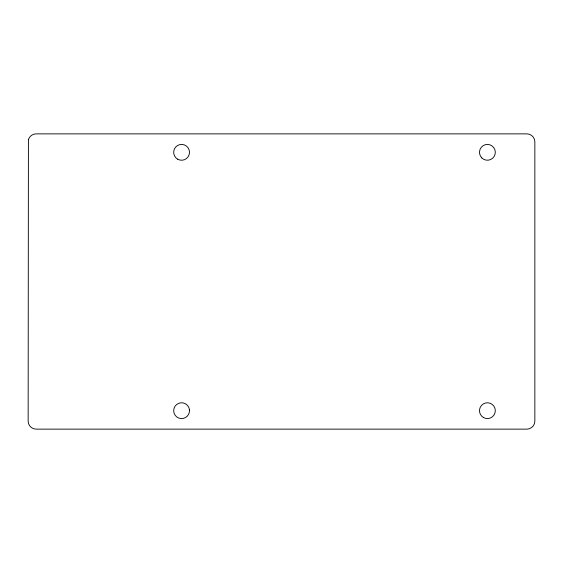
<?xml version="1.0" encoding="UTF-8"?>
<svg xmlns="http://www.w3.org/2000/svg" width="563" height="563" viewBox="0 0 563 563"><rect width="100%" height="100%" fill="white"/><g stroke="black" fill="none" stroke-linecap="round" stroke-linejoin="round"><path stroke-width="0.84" d="M189.45 409.885L189.393 411.947A7.91 7.91 0 0 1 180.997 418.569A7.91 7.91 0 0 1 173.678 410.786A7.91 7.91 0 0 1 180.793 402.812L182.855 402.876A7.91 7.91 0 0 1 189.45 409.885M28.417 139.73L28.15 421.223C28.122 425.459 31.824 429.161 36.06 429.133L526.94 429.133C531.176 429.161 534.878 425.459 534.85 421.223L534.85 141.777C534.878 137.541 531.176 133.839 526.94 133.867L36.06 133.867C32.563 133.888 29.346 136.359 28.417 139.73M481.801 157.914A7.91 7.91 0 0 0 495.039 154.368A7.91 7.91 0 0 0 485.348 144.684A7.91 7.91 0 0 0 481.801 157.914M177.626 159.181A7.924 7.924 0 0 0 189.506 152.32A7.924 7.924 0 0 0 177.626 145.458A7.924 7.924 0 0 0 177.626 159.181M483.441 417.528A7.91 7.91 0 0 0 495.306 410.68A7.91 7.91 0 0 0 483.441 403.833A7.91 7.91 0 0 0 483.441 417.528"/></g></svg>
